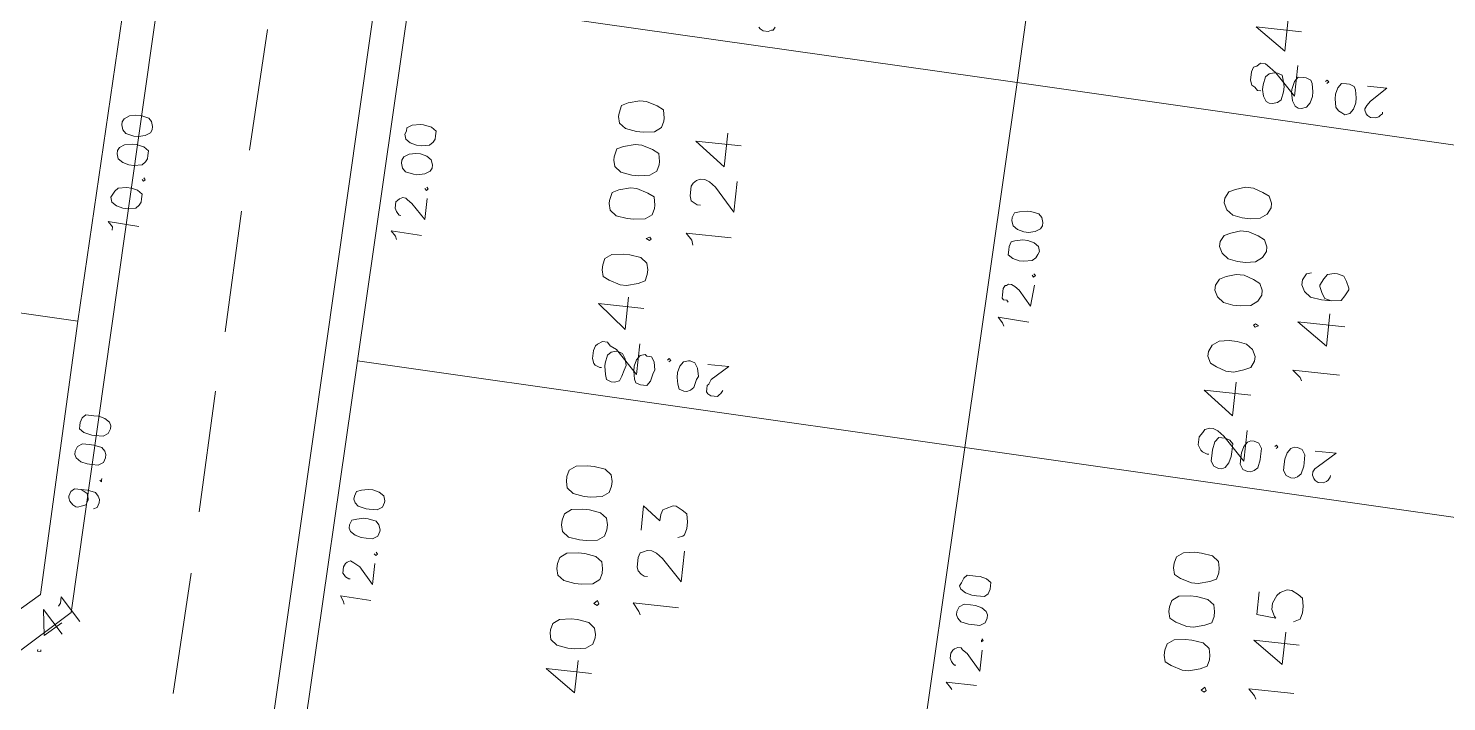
# Model space of a CAD drawing. Header units: metres. Extents: x -977055 to 805873, y -1033982 to 242021.
# Drawn here: x 2463 to 2509.5, y 805.92 to 827.98 of the extents above; entities that cross this region are included whole.
import ezdxf

# ---------------------------------------------------------------- set-up
doc = ezdxf.new("R2010")
doc.units = ezdxf.units.M
for name, color, linetype in [('PDF_acera', 7, 'Continuous'), ('PDF_areas por lote', 7, 'Continuous'), ('PDF_COTAS', 7, 'Continuous'), ('PDF_linea de centro', 7, 'Continuous'), ('PDF_LOTES', 7, 'Continuous'), ('PDF_No. lotes', 7, 'Continuous')]:
    doc.layers.add(name, color=color, linetype=linetype)

# ---------------------------------------------------------------- blocks, each defined once
blk = doc.blocks.new('CALLE')
at = {"layer": 'PDF_acera', "lineweight": 9}
for points in [[(-135.305856, -20.1096), (-136.575936, -18.712512), (-191.655072, -16.849728), (-193.009824, -18.119808), (-194.068224, -49.236768), (-192.798144, -50.59152), (-137.719008, -52.454304), (-136.364256, -51.184224)], [(-139.031424, -91.826784), (-137.676672, -90.556704), (-136.618272, -59.439744), (-137.888352, -58.084992), (-293.684832, -52.750656), (-245.083104, -88.185888)]]:
    blk.add_lwpolyline(points, close=True, dxfattribs=at)
at = {"layer": 'PDF_areas por lote', "lineweight": 9}
for points in [[(-192.925152, -64.266048), (-192.925152, -63.08064), (-193.47552, -63.885024), (-192.6288, -63.885024)], [(-184.965984, -63.673344), (-184.965984, -63.631008), (-184.923648, -63.504), (-184.881312, -63.461664), (-184.754304, -63.419328), (-184.542624, -63.419328), (-184.415616, -63.461664), (-184.37328, -63.504), (-184.288608, -63.631008), (-184.288608, -63.758016), (-184.37328, -63.842688), (-184.457952, -64.012032), (-185.050656, -64.604736), (-184.246272, -64.604736)], [(-183.31488, -64.604736), (-183.31488, -63.419328), (-183.907584, -64.181376), (-183.060864, -64.181376)], [(-185.516352, -79.676352), (-185.516352, -79.634016), (-185.474016, -79.507008), (-185.43168, -79.464672), (-185.304672, -79.38), (-185.092992, -79.38), (-184.965984, -79.464672), (-184.881312, -79.507008), (-184.838976, -79.634016), (-184.838976, -79.718688), (-184.881312, -79.845696), (-185.00832, -80.01504), (-185.601024, -80.607744), (-184.79664, -80.607744)], [(-183.865248, -80.607744), (-183.865248, -79.38), (-184.457952, -80.184384), (-183.568896, -80.184384)], [(-175.948416, -80.01504), (-175.948416, -79.930368), (-175.863744, -79.845696), (-175.821408, -79.761024), (-175.6944, -79.718688), (-175.48272, -79.718688), (-175.355712, -79.761024), (-175.313376, -79.845696), (-175.228704, -79.930368), (-175.228704, -80.057376), (-175.313376, -80.184384), (-175.440384, -80.353728), (-175.990752, -80.904096), (-175.186368, -80.904096)], [(-174.297312, -80.904096), (-174.297312, -79.718688), (-174.84768, -80.523072), (-174.00096, -80.523072)]]:
    blk.add_lwpolyline(points, dxfattribs=at)
for points in [[(-191.99376, -63.08064), (-192.163104, -63.122976), (-192.290112, -63.29232), (-192.332448, -63.588672), (-192.332448, -63.758016), (-192.290112, -64.054368), (-192.163104, -64.223712), (-191.99376, -64.266048), (-191.909088, -64.266048), (-191.739744, -64.223712), (-191.612736, -64.054368), (-191.5704, -63.758016), (-191.5704, -63.588672), (-191.612736, -63.29232), (-191.739744, -63.122976), (-191.909088, -63.08064)], [(-190.30032, -63.08064), (-190.469664, -63.122976), (-190.596672, -63.29232), (-190.639008, -63.588672), (-190.639008, -63.758016), (-190.596672, -64.054368), (-190.469664, -64.223712), (-190.30032, -64.266048), (-190.173312, -64.266048), (-190.003968, -64.223712), (-189.87696, -64.054368), (-189.834624, -63.758016), (-189.834624, -63.588672), (-189.87696, -63.29232), (-190.003968, -63.122976), (-190.173312, -63.08064)], [(-189.157248, -63.08064), (-189.326592, -63.122976), (-189.4536, -63.29232), (-189.495936, -63.588672), (-189.495936, -63.758016), (-189.4536, -64.054368), (-189.326592, -64.223712), (-189.157248, -64.266048), (-189.03024, -64.266048), (-188.860896, -64.223712), (-188.733888, -64.054368), (-188.691552, -63.758016), (-188.691552, -63.588672), (-188.733888, -63.29232), (-188.860896, -63.122976), (-189.03024, -63.08064)], [(-188.014176, -63.08064), (-188.18352, -63.122976), (-188.310528, -63.29232), (-188.352864, -63.588672), (-188.352864, -63.758016), (-188.310528, -64.054368), (-188.18352, -64.223712), (-188.014176, -64.266048), (-187.887168, -64.266048), (-187.717824, -64.223712), (-187.590816, -64.054368), (-187.54848, -63.758016), (-187.54848, -63.588672), (-187.590816, -63.29232), (-187.717824, -63.122976), (-187.887168, -63.08064)], [(-182.425824, -63.419328), (-182.595168, -63.461664), (-182.67984, -63.631008), (-182.764512, -63.92736), (-182.764512, -64.096704), (-182.67984, -64.393056), (-182.595168, -64.5624), (-182.425824, -64.604736), (-182.298816, -64.604736), (-182.129472, -64.5624), (-182.002464, -64.393056), (-181.960128, -64.096704), (-181.960128, -63.92736), (-182.002464, -63.631008), (-182.129472, -63.461664), (-182.298816, -63.419328)], [(-180.690048, -63.419328), (-180.859392, -63.461664), (-180.9864, -63.631008), (-181.028736, -63.92736), (-181.028736, -64.096704), (-180.9864, -64.393056), (-180.859392, -64.5624), (-180.690048, -64.604736), (-180.605376, -64.604736), (-180.393696, -64.5624), (-180.309024, -64.393056), (-180.224352, -64.096704), (-180.224352, -63.92736), (-180.309024, -63.631008), (-180.393696, -63.461664), (-180.605376, -63.419328)], [(-179.546976, -63.419328), (-179.71632, -63.461664), (-179.843328, -63.631008), (-179.885664, -63.92736), (-179.885664, -64.096704), (-179.843328, -64.393056), (-179.71632, -64.5624), (-179.546976, -64.604736), (-179.462304, -64.604736), (-179.250624, -64.5624), (-179.165952, -64.393056), (-179.08128, -64.096704), (-179.08128, -63.92736), (-179.165952, -63.631008), (-179.250624, -63.461664), (-179.462304, -63.419328)], [(-178.403904, -63.419328), (-178.573248, -63.461664), (-178.700256, -63.631008), (-178.742592, -63.92736), (-178.742592, -64.096704), (-178.700256, -64.393056), (-178.573248, -64.5624), (-178.403904, -64.604736), (-178.319232, -64.604736), (-178.107552, -64.5624), (-178.02288, -64.393056), (-177.938208, -64.096704), (-177.938208, -63.92736), (-178.02288, -63.631008), (-178.107552, -63.461664), (-178.319232, -63.419328)], [(-191.104704, -64.13904), (-191.14704, -64.223712), (-191.104704, -64.266048), (-191.020032, -64.223712)], [(-181.494432, -64.477728), (-181.536768, -64.5624), (-181.494432, -64.604736), (-181.452096, -64.5624)], [(-190.850688, -79.083648), (-191.020032, -79.125984), (-191.104704, -79.295328), (-191.189376, -79.59168), (-191.189376, -79.761024), (-191.104704, -80.057376), (-191.020032, -80.22672), (-190.850688, -80.269056), (-190.72368, -80.269056), (-190.554336, -80.22672), (-190.427328, -80.057376), (-190.384992, -79.761024), (-190.384992, -79.59168), (-190.427328, -79.295328), (-190.554336, -79.125984), (-190.72368, -79.083648)], [(-189.707616, -79.083648), (-189.87696, -79.125984), (-189.961632, -79.295328), (-190.046304, -79.59168), (-190.046304, -79.761024), (-189.961632, -80.057376), (-189.87696, -80.22672), (-189.707616, -80.269056), (-189.580608, -80.269056), (-189.411264, -80.22672), (-189.284256, -80.057376), (-189.24192, -79.761024), (-189.24192, -79.59168), (-189.284256, -79.295328), (-189.411264, -79.125984), (-189.580608, -79.083648)], [(-188.564544, -79.083648), (-188.733888, -79.125984), (-188.81856, -79.295328), (-188.903232, -79.59168), (-188.903232, -79.761024), (-188.81856, -80.057376), (-188.733888, -80.22672), (-188.564544, -80.269056), (-188.437536, -80.269056), (-188.268192, -80.22672), (-188.141184, -80.057376), (-188.098848, -79.761024), (-188.098848, -79.59168), (-188.141184, -79.295328), (-188.268192, -79.125984), (-188.437536, -79.083648)], [(-182.976192, -79.38), (-183.145536, -79.464672), (-183.230208, -79.634016), (-183.31488, -79.888032), (-183.31488, -80.099712), (-183.230208, -80.353728), (-183.145536, -80.523072), (-182.976192, -80.607744), (-182.849184, -80.607744), (-182.67984, -80.523072), (-182.552832, -80.353728), (-182.510496, -80.099712), (-182.510496, -79.888032), (-182.552832, -79.634016), (-182.67984, -79.464672), (-182.849184, -79.38)], [(-181.240416, -79.38), (-181.40976, -79.464672), (-181.536768, -79.634016), (-181.579104, -79.888032), (-181.579104, -80.099712), (-181.536768, -80.353728), (-181.40976, -80.523072), (-181.240416, -80.607744), (-181.113408, -80.607744), (-180.944064, -80.523072), (-180.859392, -80.353728), (-180.77472, -80.099712), (-180.77472, -79.888032), (-180.859392, -79.634016), (-180.944064, -79.464672), (-181.113408, -79.38)], [(-180.097344, -79.38), (-180.266688, -79.464672), (-180.393696, -79.634016), (-180.436032, -79.888032), (-180.436032, -80.099712), (-180.393696, -80.353728), (-180.266688, -80.523072), (-180.097344, -80.607744), (-179.970336, -80.607744), (-179.800992, -80.523072), (-179.71632, -80.353728), (-179.631648, -80.099712), (-179.631648, -79.888032), (-179.71632, -79.634016), (-179.800992, -79.464672), (-179.970336, -79.38)], [(-178.954272, -79.38), (-179.123616, -79.464672), (-179.250624, -79.634016), (-179.29296, -79.888032), (-179.29296, -80.099712), (-179.250624, -80.353728), (-179.123616, -80.523072), (-178.954272, -80.607744), (-178.827264, -80.607744), (-178.65792, -80.523072), (-178.573248, -80.353728), (-178.488576, -80.099712), (-178.488576, -79.888032), (-178.573248, -79.634016), (-178.65792, -79.464672), (-178.827264, -79.38)], [(-191.655072, -80.142048), (-191.697408, -80.22672), (-191.655072, -80.269056), (-191.5704, -80.22672)], [(-182.0448, -80.480736), (-182.087136, -80.523072), (-182.0448, -80.607744), (-182.002464, -80.523072)]]:
    blk.add_lwpolyline(points, close=True, dxfattribs=at)
at = {"layer": 'PDF_COTAS', "lineweight": 9}
for points in [[(-193.856544, -49.829472), (-193.89888, -49.829472), (-193.89888, -49.914144), (-193.856544, -49.914144)], [(-193.390848, -50.422176), (-192.798144, -49.871808), (-193.47552, -49.95648), (-193.094496, -50.37984)], [(-192.671136, -50.252832), (-192.586464, -50.295168), (-192.41712, -50.295168), (-193.009824, -50.845536)], [(-189.580608, -50.506848), (-189.622944, -50.59152), (-189.66528, -50.676192), (-189.792288, -50.718528), (-189.834624, -50.718528), (-189.961632, -50.676192), (-190.003968, -50.59152), (-190.046304, -50.464512), (-190.046304, -50.422176), (-190.003968, -50.337504), (-189.919296, -50.252832), (-189.834624, -50.210496), (-189.792288, -50.210496), (-189.66528, -50.252832), (-189.580608, -50.337504), (-189.580608, -50.506848), (-189.580608, -50.676192), (-189.622944, -50.887872), (-189.707616, -50.972544), (-189.792288, -51.01488), (-189.87696, -51.01488), (-190.003968, -50.972544), (-190.046304, -50.887872)], [(-182.764512, -50.59152), (-182.67984, -50.59152), (-182.552832, -50.464512), (-182.595168, -51.268896)], [(-189.284256, -50.972544), (-189.326592, -51.01488), (-189.284256, -51.01488), (-189.24192, -51.01488)], [(-181.367424, -51.22656), (-181.40976, -51.268896), (-181.367424, -51.311232), (-181.325088, -51.268896)], [(-191.824416, -57.661632), (-191.739744, -57.619296), (-191.612736, -57.534624), (-191.655072, -58.339008)], [(-191.14704, -57.746304), (-191.14704, -57.703968), (-191.104704, -57.619296), (-191.062368, -57.57696), (-191.020032, -57.534624), (-190.850688, -57.534624), (-190.766016, -57.57696), (-190.72368, -57.619296), (-190.681344, -57.703968), (-190.72368, -57.78864), (-190.766016, -57.873312), (-190.808352, -57.957984), (-191.231712, -58.339008), (-190.681344, -58.339008)], [(-182.214144, -58.00032), (-182.129472, -57.957984), (-182.002464, -57.830976), (-182.0448, -58.63536)], [(-181.579104, -58.042656), (-181.579104, -58.00032), (-181.536768, -57.957984), (-181.494432, -57.915648), (-181.40976, -57.873312), (-181.240416, -57.873312), (-181.19808, -57.915648), (-181.155744, -57.957984), (-181.113408, -58.042656), (-181.113408, -58.127328), (-181.155744, -58.169664), (-181.240416, -58.296672), (-181.62144, -58.677696), (-181.071072, -58.677696)], [(-190.427328, -58.296672), (-190.469664, -58.339008), (-190.427328, -58.381344), (-190.384992, -58.339008)], [(-180.817056, -58.593024), (-180.859392, -58.63536), (-180.817056, -58.677696), (-180.77472, -58.63536)], [(-175.6944, -66.806208), (-175.736736, -66.848544), (-175.779072, -66.933216), (-175.779072, -67.060224), (-175.736736, -67.144896), (-175.736736, -67.187232), (-175.652064, -67.229568)], [(-175.652064, -67.229568), (-175.736736, -67.187232), (-175.736736, -67.144896), (-175.779072, -67.060224), (-175.779072, -66.933216), (-175.736736, -66.848544), (-175.6944, -66.806208)]]:
    blk.add_lwpolyline(points, dxfattribs=at)
for points in [[(-188.691552, -50.252832), (-188.776224, -50.295168), (-188.860896, -50.422176), (-188.903232, -50.59152), (-188.903232, -50.718528), (-188.903232, -50.887872), (-188.81856, -51.01488), (-188.691552, -51.057216), (-188.60688, -51.057216), (-188.522208, -51.01488), (-188.437536, -50.930208), (-188.3952, -50.718528), (-188.3952, -50.59152), (-188.3952, -50.422176), (-188.479872, -50.295168), (-188.60688, -50.252832)], [(-187.929504, -50.295168), (-188.014176, -50.295168), (-188.098848, -50.422176), (-188.141184, -50.633856), (-188.141184, -50.718528), (-188.141184, -50.930208), (-188.056512, -51.057216), (-187.929504, -51.099552), (-187.844832, -51.099552), (-187.76016, -51.057216), (-187.675488, -50.930208), (-187.633152, -50.760864), (-187.633152, -50.633856), (-187.633152, -50.422176), (-187.717824, -50.337504), (-187.844832, -50.295168)], [(-181.917792, -50.464512), (-182.0448, -50.506848), (-182.129472, -50.633856), (-182.171808, -50.8032), (-182.171808, -50.930208), (-182.129472, -51.141888), (-182.0448, -51.22656), (-181.960128, -51.268896), (-181.875456, -51.268896), (-181.748448, -51.268896), (-181.663776, -51.141888), (-181.62144, -50.972544), (-181.62144, -50.845536), (-181.663776, -50.633856), (-181.748448, -50.549184), (-181.83312, -50.506848)], [(-180.77472, -50.506848), (-180.901728, -50.549184), (-180.9864, -50.676192), (-181.028736, -50.845536), (-181.028736, -50.972544), (-180.9864, -51.184224), (-180.901728, -51.268896), (-180.817056, -51.311232), (-180.732384, -51.311232), (-180.605376, -51.311232), (-180.520704, -51.184224), (-180.478368, -50.972544), (-180.478368, -50.887872), (-180.520704, -50.676192), (-180.605376, -50.549184), (-180.690048, -50.506848)], [(-180.012672, -50.549184), (-180.13968, -50.59152), (-180.224352, -50.676192), (-180.266688, -50.887872), (-180.266688, -51.01488), (-180.224352, -51.184224), (-180.13968, -51.311232), (-180.055008, -51.353568), (-179.970336, -51.353568), (-179.843328, -51.311232), (-179.758656, -51.22656), (-179.71632, -51.01488), (-179.71632, -50.887872), (-179.758656, -50.718528), (-179.843328, -50.59152), (-179.928, -50.549184)], [(-189.834624, -57.57696), (-189.919296, -57.619296), (-190.003968, -57.746304), (-190.046304, -57.915648), (-190.046304, -58.042656), (-190.046304, -58.212), (-189.961632, -58.339008), (-189.834624, -58.381344), (-189.792288, -58.381344), (-189.66528, -58.339008), (-189.580608, -58.254336), (-189.538272, -58.042656), (-189.538272, -57.915648), (-189.580608, -57.746304), (-189.622944, -57.619296), (-189.749952, -57.57696)], [(-189.072576, -57.619296), (-189.157248, -57.661632), (-189.24192, -57.746304), (-189.284256, -57.957984), (-189.284256, -58.042656), (-189.284256, -58.254336), (-189.199584, -58.381344), (-189.072576, -58.42368), (-189.03024, -58.42368), (-188.903232, -58.381344), (-188.81856, -58.254336), (-188.776224, -58.084992), (-188.776224, -57.957984), (-188.81856, -57.78864), (-188.860896, -57.661632), (-188.987904, -57.619296)], [(-180.224352, -57.915648), (-180.35136, -57.957984), (-180.436032, -58.042656), (-180.478368, -58.254336), (-180.478368, -58.339008), (-180.436032, -58.550688), (-180.35136, -58.677696), (-180.266688, -58.720032), (-180.182016, -58.720032), (-180.055008, -58.677696), (-179.970336, -58.550688), (-179.928, -58.381344), (-179.928, -58.254336), (-179.970336, -58.084992), (-180.055008, -57.957984), (-180.13968, -57.915648)], [(-179.462304, -57.915648), (-179.589312, -57.957984), (-179.673984, -58.084992), (-179.71632, -58.254336), (-179.71632, -58.381344), (-179.673984, -58.593024), (-179.589312, -58.677696), (-179.50464, -58.720032), (-179.419968, -58.720032), (-179.29296, -58.720032), (-179.208288, -58.593024), (-179.165952, -58.381344), (-179.165952, -58.296672), (-179.208288, -58.084992), (-179.29296, -57.957984), (-179.377632, -57.957984)], [(-185.304672, -64.054368), (-185.262336, -64.181376), (-185.135328, -64.223712), (-184.965984, -64.266048), (-184.838976, -64.308384), (-184.669632, -64.266048), (-184.542624, -64.181376), (-184.500288, -64.054368), (-184.500288, -64.012032), (-184.542624, -63.885024), (-184.627296, -63.800352), (-184.838976, -63.758016), (-184.923648, -63.758016), (-185.135328, -63.800352), (-185.262336, -63.842688), (-185.304672, -63.969696)], [(-185.304672, -64.054368), (-185.262336, -64.181376), (-185.135328, -64.223712), (-184.965984, -64.266048), (-184.838976, -64.308384), (-184.669632, -64.266048), (-184.542624, -64.181376), (-184.500288, -64.054368), (-184.500288, -64.012032), (-184.542624, -63.885024), (-184.627296, -63.800352), (-184.838976, -63.758016), (-184.923648, -63.758016), (-185.135328, -63.800352), (-185.262336, -63.842688), (-185.304672, -63.969696)], [(-185.304672, -64.816416), (-185.304672, -64.901088), (-185.177664, -64.98576), (-184.965984, -65.028096), (-184.881312, -65.070432), (-184.669632, -65.028096), (-184.542624, -64.943424), (-184.542624, -64.816416), (-184.500288, -64.77408), (-184.542624, -64.647072), (-184.669632, -64.5624), (-184.838976, -64.520064), (-184.965984, -64.520064), (-185.177664, -64.5624), (-185.262336, -64.604736), (-185.304672, -64.731744)], [(-185.304672, -64.816416), (-185.304672, -64.901088), (-185.177664, -64.98576), (-184.965984, -65.028096), (-184.881312, -65.070432), (-184.669632, -65.028096), (-184.542624, -64.943424), (-184.542624, -64.816416), (-184.500288, -64.77408), (-184.542624, -64.647072), (-184.669632, -64.5624), (-184.838976, -64.520064), (-184.965984, -64.520064), (-185.177664, -64.5624), (-185.262336, -64.604736), (-185.304672, -64.731744)], [(-184.58496, -65.366784), (-184.542624, -65.40912), (-184.58496, -65.451456), (-184.627296, -65.40912), (-184.58496, -65.451456), (-184.542624, -65.40912)], [(-185.347008, -65.959488), (-185.304672, -66.04416), (-185.22, -66.128832), (-185.00832, -66.171168), (-184.923648, -66.213504), (-184.711968, -66.171168), (-184.58496, -66.086496), (-184.542624, -65.959488), (-184.542624, -65.917152), (-184.58496, -65.790144), (-184.711968, -65.705472), (-184.881312, -65.663136), (-185.00832, -65.663136), (-185.177664, -65.705472), (-185.304672, -65.747808), (-185.347008, -65.874816)], [(-185.347008, -65.959488), (-185.304672, -66.04416), (-185.22, -66.128832), (-185.00832, -66.171168), (-184.923648, -66.213504), (-184.711968, -66.171168), (-184.58496, -66.086496), (-184.542624, -65.959488), (-184.542624, -65.917152), (-184.58496, -65.790144), (-184.711968, -65.705472), (-184.881312, -65.663136), (-185.00832, -65.663136), (-185.177664, -65.705472), (-185.304672, -65.747808), (-185.347008, -65.874816)], [(-184.58496, -66.425184), (-184.58496, -66.975552), (-184.965984, -66.552192), (-185.092992, -66.509856), (-185.135328, -66.46752), (-185.22, -66.46752), (-185.304672, -66.46752), (-185.347008, -66.509856), (-185.389344, -66.594528), (-185.389344, -66.763872), (-185.347008, -66.806208), (-185.304672, -66.848544), (-185.22, -66.89088), (-185.304672, -66.848544), (-185.347008, -66.806208), (-185.389344, -66.763872), (-185.389344, -66.594528), (-185.347008, -66.509856), (-185.304672, -66.46752), (-185.22, -66.46752), (-185.135328, -66.46752), (-185.092992, -66.509856), (-184.965984, -66.552192), (-184.58496, -66.975552)], [(-192.163104, -74.29968), (-192.163104, -73.495296), (-192.290112, -73.622304), (-192.332448, -73.66464), (-192.290112, -73.622304), (-192.163104, -73.495296)], [(-191.231712, -74.342016), (-191.78208, -74.342016), (-191.35872, -73.960992), (-191.274048, -73.833984), (-191.231712, -73.791648), (-191.231712, -73.706976), (-191.274048, -73.622304), (-191.316384, -73.579968), (-191.401056, -73.537632), (-191.528064, -73.537632), (-191.612736, -73.579968), (-191.655072, -73.622304), (-191.697408, -73.66464), (-191.697408, -73.706976), (-191.697408, -73.66464), (-191.655072, -73.622304), (-191.612736, -73.579968), (-191.528064, -73.537632), (-191.401056, -73.537632), (-191.316384, -73.579968), (-191.274048, -73.622304), (-191.231712, -73.706976), (-191.231712, -73.791648), (-191.274048, -73.833984), (-191.35872, -73.960992), (-191.78208, -74.342016)], [(-190.384992, -73.579968), (-190.469664, -73.622304), (-190.554336, -73.706976), (-190.596672, -73.918656), (-190.596672, -74.003328), (-190.596672, -74.215008), (-190.512, -74.342016), (-190.384992, -74.384352), (-190.30032, -74.384352), (-190.215648, -74.342016), (-190.130976, -74.215008), (-190.08864, -74.045664), (-190.08864, -73.918656), (-190.08864, -73.749312), (-190.173312, -73.622304), (-190.30032, -73.579968)], [(-190.384992, -73.579968), (-190.469664, -73.622304), (-190.554336, -73.706976), (-190.596672, -73.918656), (-190.596672, -74.003328), (-190.596672, -74.215008), (-190.512, -74.342016), (-190.384992, -74.384352), (-190.30032, -74.384352), (-190.215648, -74.342016), (-190.130976, -74.215008), (-190.08864, -74.045664), (-190.08864, -73.918656), (-190.08864, -73.749312), (-190.173312, -73.622304), (-190.30032, -73.579968)], [(-189.622944, -73.579968), (-189.707616, -73.622304), (-189.792288, -73.749312), (-189.834624, -73.918656), (-189.834624, -74.045664), (-189.834624, -74.257344), (-189.749952, -74.342016), (-189.622944, -74.384352), (-189.538272, -74.384352), (-189.4536, -74.384352), (-189.368928, -74.257344), (-189.326592, -74.088), (-189.326592, -73.960992), (-189.326592, -73.749312), (-189.411264, -73.66464), (-189.538272, -73.622304)], [(-189.622944, -73.579968), (-189.707616, -73.622304), (-189.792288, -73.749312), (-189.834624, -73.918656), (-189.834624, -74.045664), (-189.834624, -74.257344), (-189.749952, -74.342016), (-189.622944, -74.384352), (-189.538272, -74.384352), (-189.4536, -74.384352), (-189.368928, -74.257344), (-189.326592, -74.088), (-189.326592, -73.960992), (-189.326592, -73.749312), (-189.411264, -73.66464), (-189.538272, -73.622304)], [(-182.595168, -74.638368), (-182.552832, -73.833984), (-182.67984, -73.960992), (-182.764512, -74.003328), (-182.67984, -73.960992), (-182.552832, -73.833984)], [(-181.62144, -74.680704), (-182.171808, -74.638368), (-181.790784, -74.29968), (-181.706112, -74.172672), (-181.663776, -74.088), (-181.663776, -74.003328), (-181.706112, -73.960992), (-181.706112, -73.918656), (-181.790784, -73.87632), (-181.960128, -73.87632), (-182.0448, -73.87632), (-182.087136, -73.918656), (-182.087136, -74.003328), (-182.129472, -74.045664), (-182.087136, -74.003328), (-182.087136, -73.918656), (-182.0448, -73.87632), (-181.960128, -73.87632), (-181.790784, -73.87632), (-181.706112, -73.918656), (-181.706112, -73.960992), (-181.663776, -74.003328), (-181.663776, -74.088), (-181.706112, -74.172672), (-181.790784, -74.29968), (-182.171808, -74.638368)], [(-180.77472, -73.918656), (-180.901728, -73.918656), (-180.9864, -74.045664), (-181.028736, -74.215008), (-181.028736, -74.342016), (-180.9864, -74.553696), (-180.901728, -74.638368), (-180.817056, -74.680704), (-180.732384, -74.72304), (-180.605376, -74.680704), (-180.520704, -74.553696), (-180.478368, -74.384352), (-180.478368, -74.257344), (-180.520704, -74.045664), (-180.56304, -73.960992), (-180.690048, -73.918656)], [(-180.77472, -73.918656), (-180.901728, -73.918656), (-180.9864, -74.045664), (-181.028736, -74.215008), (-181.028736, -74.342016), (-180.9864, -74.553696), (-180.901728, -74.638368), (-180.817056, -74.680704), (-180.732384, -74.72304), (-180.605376, -74.680704), (-180.520704, -74.553696), (-180.478368, -74.384352), (-180.478368, -74.257344), (-180.520704, -74.045664), (-180.56304, -73.960992), (-180.690048, -73.918656)], [(-180.012672, -73.918656), (-180.13968, -73.960992), (-180.224352, -74.088), (-180.266688, -74.257344), (-180.266688, -74.384352), (-180.224352, -74.553696), (-180.13968, -74.680704), (-180.055008, -74.72304), (-179.970336, -74.72304), (-179.843328, -74.680704), (-179.758656, -74.596032), (-179.71632, -74.384352), (-179.71632, -74.29968), (-179.758656, -74.088), (-179.800992, -73.960992), (-179.928, -73.918656)], [(-180.012672, -73.918656), (-180.13968, -73.960992), (-180.224352, -74.088), (-180.266688, -74.257344), (-180.266688, -74.384352), (-180.224352, -74.553696), (-180.13968, -74.680704), (-180.055008, -74.72304), (-179.970336, -74.72304), (-179.843328, -74.680704), (-179.758656, -74.596032), (-179.71632, -74.384352), (-179.71632, -74.29968), (-179.758656, -74.088), (-179.800992, -73.960992), (-179.928, -73.918656)], [(-190.93536, -74.29968), (-190.977696, -74.342016), (-191.020032, -74.29968), (-190.977696, -74.29968), (-191.020032, -74.29968), (-190.977696, -74.342016)], [(-181.325088, -74.638368), (-181.367424, -74.680704), (-181.40976, -74.638368), (-181.367424, -74.596032), (-181.40976, -74.638368), (-181.367424, -74.680704)], [(-185.85504, -80.057376), (-185.812704, -80.142048), (-185.685696, -80.22672), (-185.516352, -80.269056), (-185.389344, -80.269056), (-185.177664, -80.269056), (-185.092992, -80.184384), (-185.050656, -80.057376), (-185.050656, -79.972704), (-185.050656, -79.888032), (-185.177664, -79.80336), (-185.389344, -79.761024), (-185.474016, -79.761024), (-185.685696, -79.761024), (-185.812704, -79.845696), (-185.85504, -79.972704)], [(-185.85504, -80.057376), (-185.812704, -80.142048), (-185.685696, -80.22672), (-185.516352, -80.269056), (-185.389344, -80.269056), (-185.177664, -80.269056), (-185.092992, -80.184384), (-185.050656, -80.057376), (-185.050656, -79.972704), (-185.050656, -79.888032), (-185.177664, -79.80336), (-185.389344, -79.761024), (-185.474016, -79.761024), (-185.685696, -79.761024), (-185.812704, -79.845696), (-185.85504, -79.972704)], [(-176.244768, -80.353728), (-176.202432, -80.480736), (-176.11776, -80.565408), (-175.90608, -80.607744), (-175.779072, -80.607744), (-175.609728, -80.565408), (-175.48272, -80.523072), (-175.440384, -80.396064), (-175.440384, -80.311392), (-175.48272, -80.184384), (-175.567392, -80.099712), (-175.779072, -80.057376), (-175.90608, -80.057376), (-176.075424, -80.099712), (-176.202432, -80.184384), (-176.244768, -80.269056)], [(-176.244768, -80.353728), (-176.202432, -80.480736), (-176.11776, -80.565408), (-175.90608, -80.607744), (-175.779072, -80.607744), (-175.609728, -80.565408), (-175.48272, -80.523072), (-175.440384, -80.396064), (-175.440384, -80.311392), (-175.48272, -80.184384), (-175.567392, -80.099712), (-175.779072, -80.057376), (-175.90608, -80.057376), (-176.075424, -80.099712), (-176.202432, -80.184384), (-176.244768, -80.269056)], [(-185.85504, -80.819424), (-185.812704, -80.904096), (-185.728032, -80.988768), (-185.516352, -81.031104), (-185.43168, -81.031104), (-185.22, -81.031104), (-185.092992, -80.946432), (-185.050656, -80.819424), (-185.050656, -80.734752), (-185.092992, -80.65008), (-185.22, -80.565408), (-185.389344, -80.523072), (-185.516352, -80.523072), (-185.685696, -80.523072), (-185.812704, -80.607744), (-185.85504, -80.734752)], [(-185.85504, -80.819424), (-185.812704, -80.904096), (-185.728032, -80.988768), (-185.516352, -81.031104), (-185.43168, -81.031104), (-185.22, -81.031104), (-185.092992, -80.946432), (-185.050656, -80.819424), (-185.050656, -80.734752), (-185.092992, -80.65008), (-185.22, -80.565408), (-185.389344, -80.523072), (-185.516352, -80.523072), (-185.685696, -80.523072), (-185.812704, -80.607744), (-185.85504, -80.734752)], [(-176.287104, -81.115776), (-176.244768, -81.242784), (-176.11776, -81.327456), (-175.948416, -81.369792), (-175.821408, -81.369792), (-175.609728, -81.327456), (-175.525056, -81.28512), (-175.48272, -81.158112), (-175.48272, -81.07344), (-175.48272, -80.946432), (-175.609728, -80.86176), (-175.821408, -80.819424), (-175.90608, -80.819424), (-176.11776, -80.86176), (-176.244768, -80.946432), (-176.287104, -81.031104)], [(-176.287104, -81.115776), (-176.244768, -81.242784), (-176.11776, -81.327456), (-175.948416, -81.369792), (-175.821408, -81.369792), (-175.609728, -81.327456), (-175.525056, -81.28512), (-175.48272, -81.158112), (-175.48272, -81.07344), (-175.48272, -80.946432), (-175.609728, -80.86176), (-175.821408, -80.819424), (-175.90608, -80.819424), (-176.11776, -80.86176), (-176.244768, -80.946432), (-176.287104, -81.031104)], [(-185.135328, -81.369792), (-185.092992, -81.412128), (-185.135328, -81.454464), (-185.177664, -81.412128), (-185.135328, -81.454464), (-185.092992, -81.412128)], [(-185.897376, -81.962496), (-185.85504, -82.047168), (-185.770368, -82.13184), (-185.558688, -82.174176), (-185.474016, -82.174176), (-185.262336, -82.174176), (-185.135328, -82.089504), (-185.092992, -81.962496), (-185.092992, -81.877824), (-185.135328, -81.793152), (-185.262336, -81.70848), (-185.43168, -81.666144), (-185.558688, -81.666144), (-185.728032, -81.666144), (-185.85504, -81.750816), (-185.897376, -81.877824)], [(-185.897376, -81.962496), (-185.85504, -82.047168), (-185.770368, -82.13184), (-185.558688, -82.174176), (-185.474016, -82.174176), (-185.262336, -82.174176), (-185.135328, -82.089504), (-185.092992, -81.962496), (-185.092992, -81.877824), (-185.135328, -81.793152), (-185.262336, -81.70848), (-185.43168, -81.666144), (-185.558688, -81.666144), (-185.728032, -81.666144), (-185.85504, -81.750816), (-185.897376, -81.877824)], [(-175.525056, -81.666144), (-175.48272, -81.70848), (-175.525056, -81.750816), (-175.567392, -81.70848), (-175.525056, -81.750816), (-175.48272, -81.70848)], [(-176.32944, -82.258848), (-176.287104, -82.385856), (-176.160096, -82.470528), (-175.990752, -82.512864), (-175.863744, -82.512864), (-175.652064, -82.470528), (-175.567392, -82.428192), (-175.525056, -82.301184), (-175.525056, -82.216512), (-175.525056, -82.089504), (-175.652064, -82.004832), (-175.821408, -81.962496), (-175.948416, -81.962496), (-176.160096, -82.004832), (-176.244768, -82.089504), (-176.287104, -82.174176)], [(-176.32944, -82.258848), (-176.287104, -82.385856), (-176.160096, -82.470528), (-175.990752, -82.512864), (-175.863744, -82.512864), (-175.652064, -82.470528), (-175.567392, -82.428192), (-175.525056, -82.301184), (-175.525056, -82.216512), (-175.525056, -82.089504), (-175.652064, -82.004832), (-175.821408, -81.962496), (-175.948416, -81.962496), (-176.160096, -82.004832), (-176.244768, -82.089504), (-176.287104, -82.174176)], [(-185.135328, -82.428192), (-185.135328, -82.97856), (-185.516352, -82.5552), (-185.601024, -82.470528), (-185.685696, -82.428192), (-185.770368, -82.428192), (-185.85504, -82.470528), (-185.897376, -82.512864), (-185.939712, -82.597536), (-185.939712, -82.724544), (-185.897376, -82.809216), (-185.85504, -82.851552), (-185.770368, -82.893888), (-185.728032, -82.893888), (-185.770368, -82.893888), (-185.85504, -82.851552), (-185.897376, -82.809216), (-185.939712, -82.724544), (-185.939712, -82.597536), (-185.897376, -82.512864), (-185.85504, -82.470528), (-185.770368, -82.428192), (-185.685696, -82.428192), (-185.601024, -82.470528), (-185.516352, -82.5552), (-185.135328, -82.97856)], [(-175.525056, -82.76688), (-175.525056, -83.274912), (-175.90608, -82.893888), (-176.033088, -82.809216), (-176.11776, -82.76688), (-176.160096, -82.76688), (-176.244768, -82.809216), (-176.287104, -82.851552), (-176.32944, -82.936224), (-176.32944, -83.063232), (-176.287104, -83.147904), (-176.244768, -83.19024), (-176.202432, -83.232576), (-176.160096, -83.232576), (-176.202432, -83.232576), (-176.244768, -83.19024), (-176.287104, -83.147904), (-176.32944, -83.063232), (-176.32944, -82.936224), (-176.287104, -82.851552), (-176.244768, -82.809216), (-176.160096, -82.76688), (-176.11776, -82.76688), (-176.033088, -82.809216), (-175.90608, -82.893888), (-175.525056, -83.274912)]]:
    blk.add_lwpolyline(points, close=True, dxfattribs=at)
at = {"layer": 'PDF_linea de centro', "lineweight": 9}
for points in [[(-191.443392, -53.597376), (-194.618592, -53.470368)], [(-186.659424, -53.724384), (-189.834624, -53.639712)], [(-181.917792, -53.893728), (-185.092992, -53.809056)], [(-177.133824, -54.063072), (-180.309024, -53.936064)]]:
    blk.add_lwpolyline(points, dxfattribs=at)
at = {"layer": 'PDF_LOTES', "lineweight": 20}
for points in [[(-192.41712, -49.7448), (-185.22, -49.95648), (-184.669632, -33.995808), (-192.671136, -33.699456), (-193.179168, -48.89808)], [(-185.22, -49.95648), (-177.218496, -50.252832), (-176.668128, -34.249824), (-184.669632, -33.995808)], [(-195.59232, -72.987264), (-186.024384, -73.325952), (-185.474016, -57.322944), (-195.041952, -56.984256)], [(-186.024384, -73.325952), (-176.414112, -73.66464), (-175.863744, -57.661632), (-185.474016, -57.322944)], [(-176.414112, -73.66464), (-166.80384, -73.960992), (-166.295808, -58.00032), (-175.863744, -57.661632)], [(-196.142688, -88.990272), (-186.574752, -89.32896), (-186.024384, -73.325952), (-195.59232, -72.987264)], [(-186.574752, -89.32896), (-176.96448, -89.625312), (-176.414112, -73.66464), (-186.024384, -73.325952)], [(-176.96448, -89.625312), (-167.354208, -89.964), (-166.80384, -73.960992), (-176.414112, -73.66464)]]:
    blk.add_lwpolyline(points, close=True, dxfattribs=at)
at = {"layer": 'PDF_No. lotes', "lineweight": 20}
for points in [[(-191.274048, -65.366784), (-191.189376, -65.324448), (-190.977696, -65.155104), (-190.977696, -66.340512)], [(-190.257984, -65.451456), (-190.257984, -65.366784), (-190.215648, -65.282112), (-190.130976, -65.19744), (-190.046304, -65.155104), (-189.792288, -65.155104), (-189.66528, -65.19744), (-189.622944, -65.282112), (-189.580608, -65.366784), (-189.580608, -65.493792), (-189.622944, -65.6208), (-189.749952, -65.790144), (-190.30032, -66.340512), (-189.495936, -66.340512)], [(-189.072576, -65.155104), (-188.437536, -65.155104), (-188.776224, -65.6208), (-188.60688, -65.6208), (-188.479872, -65.663136), (-188.437536, -65.747808), (-188.352864, -65.917152), (-188.352864, -66.001824), (-188.437536, -66.171168), (-188.522208, -66.298176), (-188.733888, -66.340512), (-188.903232, -66.340512), (-189.072576, -66.298176), (-189.114912, -66.25584), (-189.157248, -66.128832)], [(-181.536768, -65.705472), (-181.40976, -65.663136), (-181.240416, -65.493792), (-181.240416, -66.6792)], [(-180.478368, -65.790144), (-180.478368, -65.705472), (-180.436032, -65.6208), (-180.393696, -65.536128), (-180.266688, -65.493792), (-180.012672, -65.493792), (-179.928, -65.536128), (-179.843328, -65.6208), (-179.800992, -65.705472), (-179.800992, -65.83248), (-179.843328, -65.959488), (-179.970336, -66.128832), (-180.56304, -66.6792), (-179.758656, -66.6792)], [(-178.827264, -66.6792), (-178.827264, -65.493792), (-179.419968, -66.298176), (-178.530912, -66.298176)], [(-191.739744, -81.581472), (-191.655072, -81.539136), (-191.485728, -81.369792), (-191.485728, -82.5552)], [(-190.215648, -82.5552), (-190.215648, -81.369792), (-190.766016, -82.174176), (-189.919296, -82.174176)], [(-188.945568, -81.369792), (-189.538272, -81.369792), (-189.580608, -81.877824), (-189.538272, -81.835488), (-189.368928, -81.750816), (-189.199584, -81.750816), (-188.987904, -81.835488), (-188.903232, -81.92016), (-188.81856, -82.089504), (-188.81856, -82.216512), (-188.903232, -82.385856), (-188.987904, -82.512864), (-189.199584, -82.5552), (-189.368928, -82.5552), (-189.538272, -82.512864), (-189.580608, -82.428192), (-189.622944, -82.34352)], [(-183.357216, -81.877824), (-183.272544, -81.835488), (-183.1032, -81.623808), (-183.1032, -82.851552)], [(-181.83312, -82.851552), (-181.83312, -81.623808), (-182.383488, -82.428192), (-181.536768, -82.428192)], [(-180.520704, -81.835488), (-180.56304, -81.70848), (-180.732384, -81.623808), (-180.859392, -81.623808), (-181.028736, -81.70848), (-181.155744, -81.877824), (-181.19808, -82.174176), (-181.19808, -82.428192), (-181.155744, -82.682208), (-181.028736, -82.76688), (-180.859392, -82.851552), (-180.817056, -82.851552), (-180.647712, -82.76688), (-180.520704, -82.682208), (-180.478368, -82.512864), (-180.478368, -82.428192), (-180.520704, -82.258848), (-180.647712, -82.174176), (-180.817056, -82.089504), (-180.859392, -82.089504), (-181.028736, -82.174176), (-181.155744, -82.258848), (-181.19808, -82.428192)]]:
    blk.add_lwpolyline(points, dxfattribs=at)

msp = doc.modelspace()

# ---------------------------------------------------------------- block references
at = {"xscale": 1.255773352820658, "yscale": 1.255773352820658, "zscale": 1.255773352820658, "rotation": 83.85573648860341}
msp.add_blockref('CALLE', (2427.15058, 1056.36283, 1015.371), dxfattribs=at)

doc.saveas('drawing.dxf')
